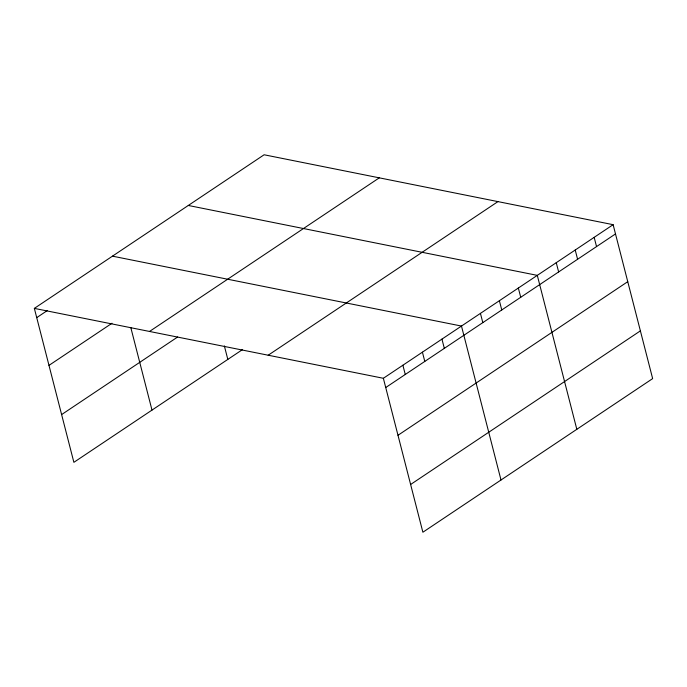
<?xml version="1.0" encoding="UTF-8"?>
<svg xmlns="http://www.w3.org/2000/svg" width="687" height="687" viewBox="0 0 687 687"><rect width="100%" height="100%" fill="white"/><g stroke="black" fill="none" stroke-linecap="round" stroke-linejoin="round"><path stroke-width="1.03" d="M34.35 308.386L264.117 154.773L613.122 224.675L652.65 378.614L422.883 532.227L383.355 378.288L34.35 308.386L73.878 462.325L242.468 349.614M36.72 317.634L47.377 310.507M48.983 365.381L112.015 323.242M149.526 331.452L379.293 177.839M61.615 414.579L177.65 336.999M268.188 355.222L497.955 201.609M383.355 378.288L613.122 224.675M385.733 387.537L615.5 233.923M397.988 435.283L627.755 281.67M410.62 484.481L640.387 330.868M188.298 205.465L537.303 275.367L576.822 429.306M112.47 256.157L461.475 326.059L501.003 479.998M594.169 237.35L596.539 246.59M575.217 250.025L577.587 259.265M556.255 262.692L558.634 271.94M518.341 288.042L520.72 297.282M499.389 300.717L501.768 309.957M480.436 313.384L482.806 322.632M441.947 339.12L444.317 348.361M422.419 352.173L424.789 361.422M402.883 365.235L405.261 374.475M224.357 345.913L227.818 359.404M130.788 327.501L151.999 410.096"/></g></svg>
